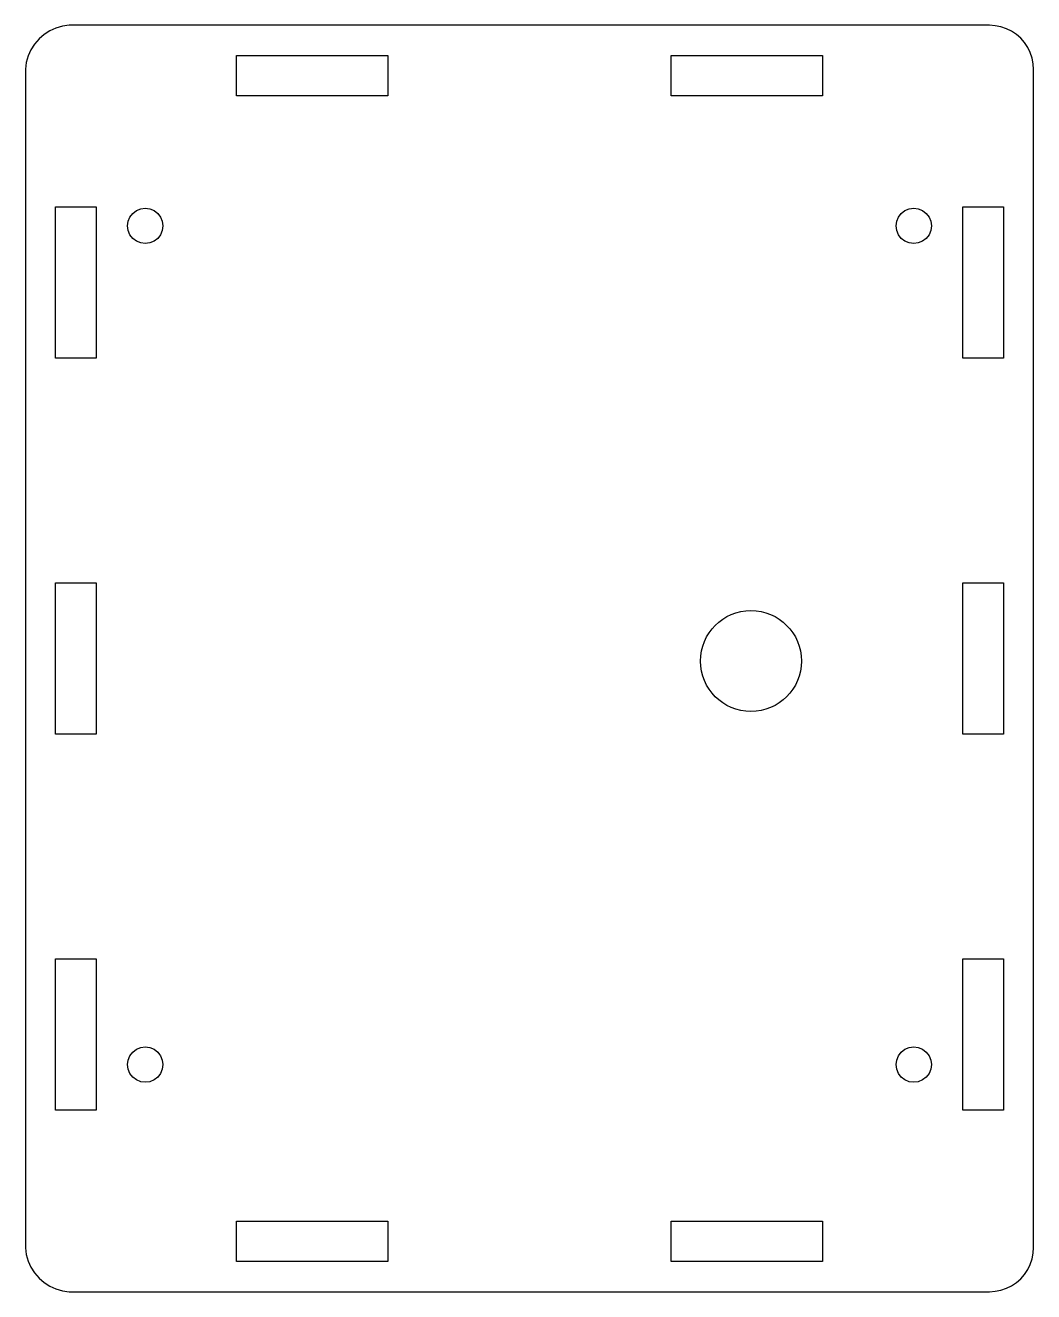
# Model space of a CAD drawing. Header units: millimetres. Extents: x -3 to 76, y 0 to 100.
import ezdxf

# ---------------------------------------------------------------- set-up
doc = ezdxf.new("R2010")
doc.units = ezdxf.units.MM

msp = doc.modelspace()

# ---------------------------------------------------------------- linework, layer by layer
for points in [[(-3.4676, 96.937), (-3.4676, 3.468), (-3.3934, 2.938), (-3.2442, 2.425), (-3.0231, 1.938), (-2.7345, 1.488), (-2.3845, 1.083), (-1.9802, 0.733), (-1.53, 0.445), (-1.0431, 0.224), (-0.5296, 0.074), (0, 0), (72.9372, 0), (73.394, 0.03), (73.843, 0.119), (74.2766, 0.267), (74.6872, 0.469), (75.0678, 0.723), (75.412, 1.025), (75.7139, 1.369), (75.9682, 1.75), (76.1707, 2.161), (76.3179, 2.594), (76.4072, 3.043), (76.4372, 3.5), (76.4372, 96.905), (76.4073, 97.362), (76.318, 97.811), (76.1708, 98.244), (75.9683, 98.655), (75.714, 99.036), (75.4121, 99.38), (75.0679, 99.682), (74.6872, 99.936), (74.2766, 100.139), (73.8431, 100.286), (73.3941, 100.375), (72.9372, 100.405), (0, 100.405), (-0.5296, 100.331), (-1.0431, 100.182), (-1.53, 99.96), (-1.9802, 99.672), (-2.3845, 99.322), (-2.7345, 98.918), (-3.0231, 98.467), (-3.2442, 97.98), (-3.3934, 97.467)], [(13.2598, 98.003), (25.2598, 98.003), (25.2598, 94.803), (13.2598, 94.803)], [(47.7098, 98.003), (59.7098, 98.003), (59.7098, 94.803), (47.7098, 94.803)], [(-1.0652, 74.003), (-1.0652, 86.003), (2.1348, 86.003), (2.1348, 74.003)], [(6.3971, 83.15), (6.0348, 83.103), (5.6724, 83.15), (5.3348, 83.29), (5.0448, 83.513), (4.8223, 83.803), (4.6825, 84.14), (4.6348, 84.503), (4.6825, 84.865), (4.8223, 85.203), (5.0448, 85.493), (5.3348, 85.715), (5.6724, 85.855), (6.0348, 85.903), (6.3971, 85.855), (6.7348, 85.715), (7.0247, 85.493), (7.2472, 85.203), (7.3871, 84.865), (7.4348, 84.503), (7.3871, 84.14), (7.2472, 83.803), (7.0247, 83.513), (6.7348, 83.29)], [(65.5825, 84.14), (65.5348, 84.503), (65.5825, 84.865), (65.7223, 85.203), (65.9448, 85.493), (66.2348, 85.715), (66.5724, 85.855), (66.9348, 85.903), (67.2971, 85.855), (67.6348, 85.715), (67.9247, 85.493), (68.1472, 85.203), (68.2871, 84.865), (68.3348, 84.503), (68.2871, 84.14), (68.1472, 83.803), (67.9247, 83.513), (67.6348, 83.29), (67.2971, 83.15), (66.9348, 83.103), (66.5724, 83.15), (66.2348, 83.29), (65.9448, 83.513), (65.7223, 83.803)], [(74.0348, 86.003), (74.0348, 74.003), (70.8348, 74.003), (70.8348, 86.003)], [(2.1348, 56.203), (2.1348, 44.203), (-1.0652, 44.203), (-1.0652, 56.203)], [(70.8348, 44.203), (70.8348, 56.203), (74.0348, 56.203), (74.0348, 44.203)], [(-1.0652, 14.403), (-1.0652, 26.403), (2.1348, 26.403), (2.1348, 14.403)], [(74.0348, 26.403), (74.0348, 14.403), (70.8348, 14.403), (70.8348, 26.403)], [(5.6724, 19.355), (6.0348, 19.403), (6.3971, 19.355), (6.7348, 19.215), (7.0247, 18.993), (7.1705, 18.803), (7.2472, 18.703), (7.3871, 18.365), (7.4348, 18.003), (7.3871, 17.64), (7.2472, 17.303), (7.0247, 17.013), (6.7348, 16.79), (6.3971, 16.65), (6.0348, 16.603), (5.6724, 16.65), (5.3348, 16.79), (5.0448, 17.013), (4.8223, 17.303), (4.6825, 17.64), (4.6348, 18.003), (4.6825, 18.365), (4.8223, 18.703), (5.0448, 18.993), (5.3348, 19.215)], [(66.5724, 19.355), (66.9348, 19.403), (67.2971, 19.355), (67.6348, 19.215), (67.9247, 18.993), (68.1472, 18.703), (68.2871, 18.365), (68.3348, 18.003), (68.2871, 17.64), (68.1472, 17.303), (67.9247, 17.013), (67.6348, 16.79), (67.2971, 16.65), (66.9348, 16.603), (66.5724, 16.65), (66.2348, 16.79), (65.9448, 17.013), (65.7223, 17.303), (65.5825, 17.64), (65.5348, 18.003), (65.5825, 18.365), (65.7223, 18.703), (65.9448, 18.993), (66.2348, 19.215)], [(13.2598, 5.603), (25.2598, 5.603), (25.2598, 2.403), (13.2598, 2.403)], [(47.7098, 5.603), (59.7098, 5.603), (59.7098, 2.403), (47.7098, 2.403)]]:
    msp.add_lwpolyline(points, close=True)
msp.add_circle((54.0348, 50.003), 4)

doc.saveas('drawing.dxf')
